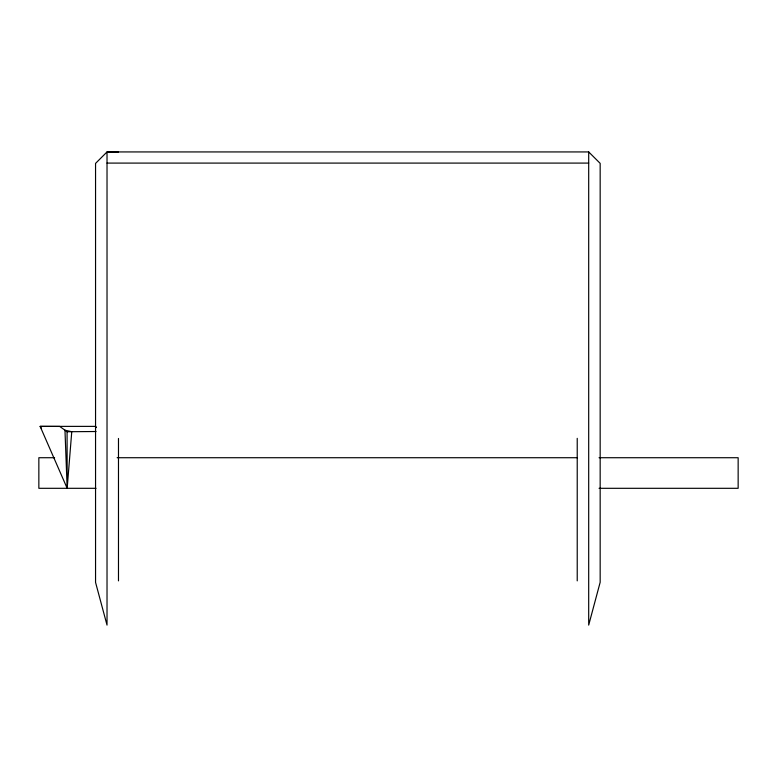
<?xml version="1.0" encoding="UTF-8"?>
<svg xmlns="http://www.w3.org/2000/svg" width="777" height="777" viewBox="0 0 777 777"><rect width="100%" height="100%" fill="white"/><g stroke="black" fill="none" stroke-linecap="round" stroke-linejoin="round"><path stroke-width="1.17" d="M95.552 427.904L96.319 427.078L95.552 427.292M96.037 431.517L67.075 431.73L59.742 426.437L40.132 426.379L67.172 488.306L71.756 431.73L64.967 430.196L67.172 488.306L67.075 431.73M588.694 151.894L588.694 625.106L600.165 582.284L600.165 163.364L588.694 151.933L107.022 151.933L95.552 163.393L95.552 582.381L107.022 625.106L107.022 151.933L118.483 151.962M107.022 163.092L588.694 163.092M95.697 426.379L40.132 426.379L41.472 428.37M54.604 457.721L38.85 457.721L38.85 488.306L96.027 488.306M117.133 457.721L577.34 457.721M599.048 457.721L738.15 457.721L738.15 488.306L599.048 488.306M577.224 438.335L577.224 580.875M118.483 438.461L118.483 580.875"/></g></svg>
